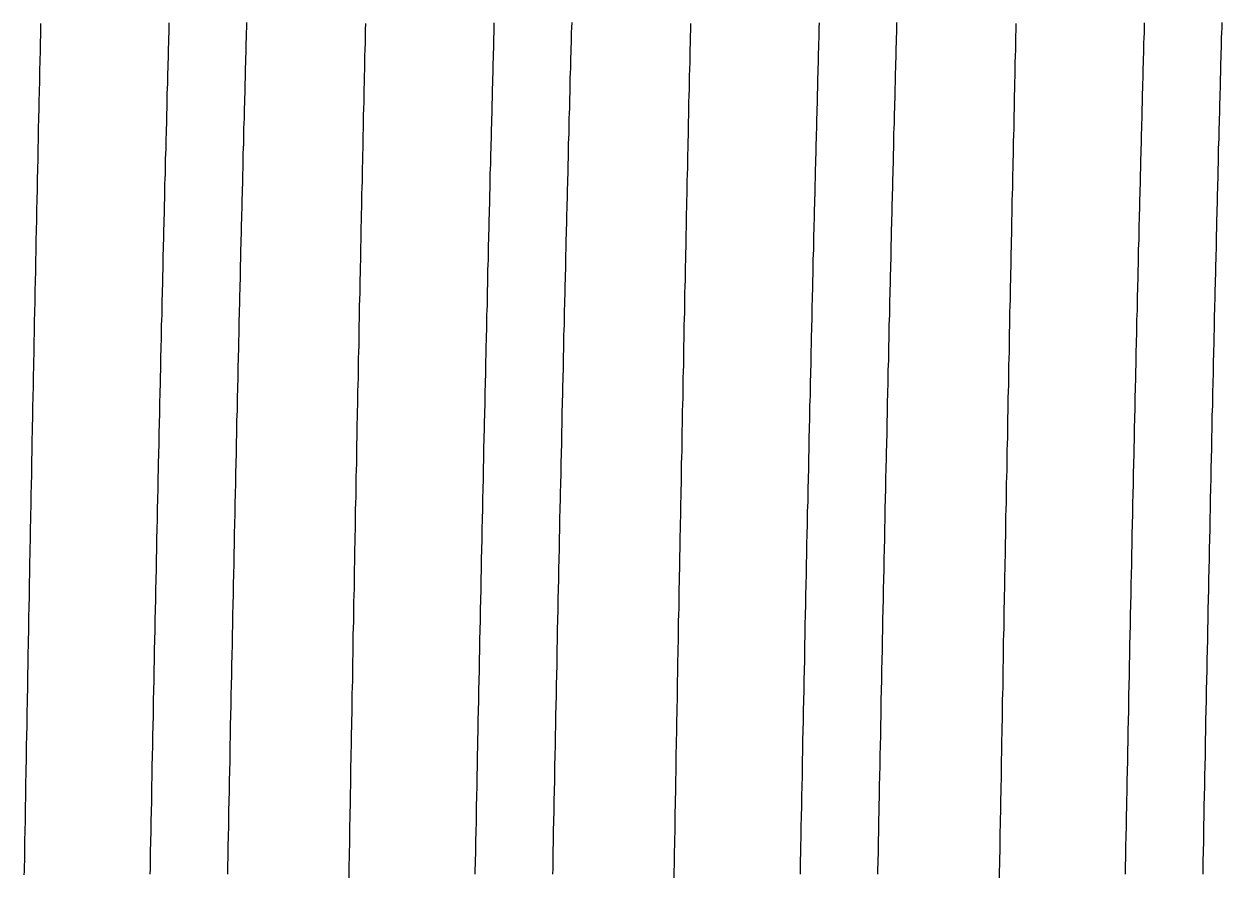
# Model space of a CAD drawing. Header units: millimetres. Extents: x 0 to 3800, y -67 to 2530.
# Drawn here: x 2230.67 to 2236.34, y 1473.39 to 1477.42 of the extents above; entities that cross this region are included whole.
import ezdxf

# ---------------------------------------------------------------- set-up
doc = ezdxf.new("R2010")
doc.units = ezdxf.units.MM
doc.layers.add('내부선 및 부속', color=4, linetype='Continuous')

msp = doc.modelspace()

# ---------------------------------------------------------------- linework, layer by layer
at = {"layer": '내부선 및 부속', "linetype": 'Continuous', "flags": 128}
for points in [[(2230.7466, 1477.4178), (2230.7466, 1477.4018), (2230.7456, 1477.3858), (2230.7456, 1477.3698), (2230.7456, 1477.3538), (2230.7446, 1477.3368), (2230.7446, 1477.3208), (2230.7446, 1477.3048), (2230.7436, 1477.2888), (2230.7436, 1477.2728), (2230.7426, 1477.2568), (2230.7426, 1477.2408), (2230.7426, 1477.2248), (2230.7416, 1477.2088), (2230.7416, 1477.1928), (2230.7416, 1477.1768), (2230.7406, 1477.1608), (2230.7406, 1477.1448), (2230.7406, 1477.1288), (2230.7396, 1477.1128), (2230.7396, 1477.0958), (2230.7396, 1477.0798), (2230.7386, 1477.0638), (2230.7386, 1477.0478), (2230.7386, 1477.0318), (2230.7376, 1477.0158), (2230.7376, 1476.9998), (2230.7366, 1476.9838), (2230.7366, 1476.9678), (2230.7366, 1476.9518), (2230.7356, 1476.9358), (2230.7356, 1476.9198), (2230.7356, 1476.9038), (2230.7346, 1476.8878), (2230.7346, 1476.8718), (2230.7346, 1476.8558), (2230.7336, 1476.8388), (2230.7336, 1476.8228), (2230.7336, 1476.8068), (2230.7326, 1476.7908), (2230.7326, 1476.7748), (2230.7326, 1476.7588), (2230.7316, 1476.7428), (2230.7316, 1476.7268), (2230.7316, 1476.7108), (2230.7306, 1476.6948), (2230.7306, 1476.6788), (2230.7306, 1476.6628), (2230.7296, 1476.6468), (2230.7296, 1476.6308), (2230.7296, 1476.6148), (2230.7296, 1476.6148), (2230.7286, 1476.5978), (2230.7286, 1476.5818), (2230.7286, 1476.5658), (2230.7276, 1476.5498), (2230.7276, 1476.5338), (2230.7276, 1476.5178), (2230.7266, 1476.5018), (2230.7266, 1476.4858), (2230.7266, 1476.4698), (2230.7256, 1476.4538), (2230.7256, 1476.4378), (2230.7256, 1476.4218), (2230.7246, 1476.4058), (2230.7246, 1476.3898), (2230.7246, 1476.3738), (2230.7236, 1476.3568), (2230.7236, 1476.3408), (2230.7236, 1476.3248), (2230.7226, 1476.3088), (2230.7226, 1476.2928), (2230.7226, 1476.2768), (2230.7216, 1476.2608), (2230.7216, 1476.2448), (2230.7216, 1476.2288), (2230.7206, 1476.2128), (2230.7206, 1476.1968), (2230.7206, 1476.1808), (2230.7196, 1476.1648), (2230.7196, 1476.1488), (2230.7196, 1476.1328), (2230.7186, 1476.1158), (2230.7186, 1476.0998), (2230.7186, 1476.0838), (2230.7176, 1476.0678), (2230.7176, 1476.0518), (2230.7176, 1476.0358), (2230.7166, 1476.0198), (2230.7166, 1476.0038), (2230.7166, 1475.9878), (2230.7156, 1475.9718), (2230.7156, 1475.9558), (2230.7156, 1475.9398), (2230.7146, 1475.9238), (2230.7146, 1475.9078), (2230.7146, 1475.8918), (2230.7136, 1475.8748), (2230.7136, 1475.8588), (2230.7136, 1475.8428), (2230.7126, 1475.8268), (2230.7126, 1475.8108), (2230.7126, 1475.7948), (2230.7126, 1475.7788), (2230.7116, 1475.7628), (2230.7116, 1475.7468), (2230.7116, 1475.7308), (2230.7106, 1475.7148), (2230.7106, 1475.6988), (2230.7106, 1475.6828), (2230.7096, 1475.6668), (2230.7096, 1475.6508), (2230.7096, 1475.6338), (2230.7086, 1475.6178), (2230.7086, 1475.6018), (2230.7086, 1475.5858), (2230.7076, 1475.5698), (2230.7076, 1475.5538), (2230.7076, 1475.5378), (2230.7066, 1475.5218), (2230.7066, 1475.5058), (2230.7066, 1475.4898), (2230.7066, 1475.4738), (2230.7056, 1475.4578), (2230.7056, 1475.4418), (2230.7056, 1475.4258), (2230.7046, 1475.4098), (2230.7046, 1475.3928), (2230.7046, 1475.3768), (2230.7036, 1475.3608), (2230.7036, 1475.3448), (2230.7036, 1475.3288), (2230.7026, 1475.3128), (2230.7026, 1475.2968), (2230.7026, 1475.2808), (2230.7026, 1475.2648), (2230.7016, 1475.2488), (2230.7016, 1475.2328), (2230.7016, 1475.2168), (2230.7006, 1475.2008), (2230.7006, 1475.1848), (2230.7006, 1475.1688), (2230.6996, 1475.1518), (2230.6996, 1475.1358), (2230.6996, 1475.1198), (2230.6986, 1475.1038), (2230.6986, 1475.0878), (2230.6986, 1475.0718), (2230.6986, 1475.0558), (2230.6976, 1475.0398), (2230.6976, 1475.0238), (2230.6976, 1475.0078), (2230.6976, 1475.0078), (2230.6966, 1474.9918), (2230.6966, 1474.9758), (2230.6966, 1474.9598), (2230.6956, 1474.9438), (2230.6956, 1474.9278), (2230.6956, 1474.9108), (2230.6956, 1474.8948), (2230.6946, 1474.8788), (2230.6946, 1474.8628), (2230.6946, 1474.8468), (2230.6936, 1474.8308), (2230.6936, 1474.8148), (2230.6936, 1474.7988), (2230.6926, 1474.7828), (2230.6926, 1474.7668), (2230.6926, 1474.7508), (2230.6926, 1474.7348), (2230.6916, 1474.7188), (2230.6916, 1474.7028), (2230.6916, 1474.6868), (2230.6906, 1474.6698), (2230.6906, 1474.6538), (2230.6906, 1474.6378), (2230.6896, 1474.6218), (2230.6896, 1474.6058), (2230.6896, 1474.5898), (2230.6896, 1474.5738), (2230.6886, 1474.5578), (2230.6886, 1474.5418), (2230.6886, 1474.5258), (2230.6876, 1474.5098), (2230.6876, 1474.4938), (2230.6876, 1474.4778), (2230.6876, 1474.4618), (2230.6866, 1474.4458), (2230.6866, 1474.4288), (2230.6866, 1474.4128), (2230.6856, 1474.3968), (2230.6856, 1474.3808), (2230.6856, 1474.3648), (2230.6846, 1474.3488), (2230.6846, 1474.3328), (2230.6846, 1474.3168), (2230.6846, 1474.3008), (2230.6836, 1474.2848), (2230.6836, 1474.2688), (2230.6836, 1474.2528), (2230.6826, 1474.2368), (2230.6826, 1474.2208), (2230.6826, 1474.2048), (2230.6826, 1474.1878), (2230.6816, 1474.1718), (2230.6816, 1474.1558), (2230.6816, 1474.1398), (2230.6806, 1474.1238), (2230.6806, 1474.1078), (2230.6806, 1474.0918), (2230.6806, 1474.0758), (2230.6796, 1474.0598), (2230.6796, 1474.0438), (2230.6796, 1474.0278), (2230.6786, 1474.0118), (2230.6786, 1473.9958), (2230.6786, 1473.9798), (2230.6786, 1473.9638), (2230.6776, 1473.9468), (2230.6776, 1473.9308), (2230.6776, 1473.9148), (2230.6766, 1473.8988), (2230.6766, 1473.8828), (2230.6766, 1473.8668), (2230.6766, 1473.8508), (2230.6756, 1473.8348), (2230.6756, 1473.8188), (2230.6756, 1473.8028), (2230.6746, 1473.7868), (2230.6746, 1473.7708), (2230.6746, 1473.7548), (2230.6746, 1473.7388), (2230.6736, 1473.7228), (2230.6736, 1473.7058), (2230.6736, 1473.6898), (2230.6726, 1473.6738), (2230.6726, 1473.6578), (2230.6726, 1473.6418), (2230.6726, 1473.6258), (2230.6716, 1473.6098), (2230.6716, 1473.5938), (2230.6716, 1473.5778), (2230.6706, 1473.5618), (2230.6706, 1473.5458), (2230.6706, 1473.5298), (2230.6706, 1473.5138), (2230.6696, 1473.4978), (2230.6696, 1473.4808), (2230.6696, 1473.4648), (2230.6696, 1473.4488), (2230.6686, 1473.4328), (2230.6686, 1473.4168), (2230.6686, 1473.4008), (2230.6686, 1473.4008), (2230.6676, 1473.3848)], [(2231.2656, 1473.3878), (2231.2666, 1473.4118), (2231.2666, 1473.4358), (2231.2666, 1473.4588), (2231.2676, 1473.4828), (2231.2676, 1473.5068), (2231.2686, 1473.5308), (2231.2686, 1473.5548), (2231.2696, 1473.5788), (2231.2696, 1473.6028), (2231.2706, 1473.6258), (2231.2706, 1473.6258), (2231.2706, 1473.6498), (2231.2716, 1473.6738), (2231.2716, 1473.6978), (2231.2726, 1473.7218), (2231.2726, 1473.7458), (2231.2726, 1473.7698), (2231.2736, 1473.7928), (2231.2736, 1473.8168), (2231.2746, 1473.8408), (2231.2746, 1473.8648), (2231.2756, 1473.8888), (2231.2756, 1473.9128), (2231.2766, 1473.9368), (2231.2766, 1473.9608), (2231.2776, 1473.9838), (2231.2776, 1474.0078), (2231.2786, 1474.0318), (2231.2786, 1474.0558), (2231.2796, 1474.0798), (2231.2796, 1474.1038), (2231.2806, 1474.1278), (2231.2806, 1474.1508), (2231.2816, 1474.1748), (2231.2816, 1474.1988), (2231.2816, 1474.2228), (2231.2826, 1474.2468), (2231.2826, 1474.2708), (2231.2836, 1474.2948), (2231.2836, 1474.3178), (2231.2846, 1474.3418), (2231.2846, 1474.3658), (2231.2856, 1474.3898), (2231.2856, 1474.4138), (2231.2866, 1474.4378), (2231.2866, 1474.4618), (2231.2876, 1474.4858), (2231.2876, 1474.5088), (2231.2886, 1474.5328), (2231.2886, 1474.5568), (2231.2896, 1474.5808), (2231.2896, 1474.6048), (2231.2906, 1474.6288), (2231.2906, 1474.6528), (2231.2916, 1474.6758), (2231.2916, 1474.6998), (2231.2926, 1474.7238), (2231.2926, 1474.7478), (2231.2936, 1474.7718), (2231.2936, 1474.7958), (2231.2946, 1474.8198), (2231.2946, 1474.8428), (2231.2956, 1474.8668), (2231.2956, 1474.8908), (2231.2966, 1474.9148), (2231.2966, 1474.9388), (2231.2976, 1474.9628), (2231.2976, 1474.9868), (2231.2986, 1475.0108), (2231.2986, 1475.0338), (2231.2996, 1475.0578), (2231.2996, 1475.0818), (2231.3006, 1475.1058), (2231.3006, 1475.1298), (2231.3016, 1475.1538), (2231.3016, 1475.1778), (2231.3026, 1475.2008), (2231.3026, 1475.2248), (2231.3036, 1475.2488), (2231.3036, 1475.2728), (2231.3046, 1475.2968), (2231.3046, 1475.3208), (2231.3056, 1475.3448), (2231.3066, 1475.3678), (2231.3066, 1475.3918), (2231.3076, 1475.4158), (2231.3076, 1475.4398), (2231.3086, 1475.4638), (2231.3086, 1475.4878), (2231.3096, 1475.5118), (2231.3096, 1475.5348), (2231.3106, 1475.5588), (2231.3106, 1475.5828), (2231.3116, 1475.6068), (2231.3116, 1475.6308), (2231.3126, 1475.6548), (2231.3126, 1475.6788), (2231.3136, 1475.7028), (2231.3136, 1475.7258), (2231.3146, 1475.7498), (2231.3156, 1475.7738), (2231.3156, 1475.7978), (2231.3166, 1475.8218), (2231.3166, 1475.8458), (2231.3176, 1475.8698), (2231.3176, 1475.8928), (2231.3186, 1475.9168), (2231.3186, 1475.9408), (2231.3196, 1475.9648), (2231.3196, 1475.9888), (2231.3206, 1476.0128), (2231.3206, 1476.0128), (2231.3216, 1476.0368), (2231.3216, 1476.0598), (2231.3226, 1476.0838), (2231.3226, 1476.1078), (2231.3236, 1476.1318), (2231.3236, 1476.1558), (2231.3246, 1476.1798), (2231.3246, 1476.2038), (2231.3256, 1476.2268), (2231.3266, 1476.2508), (2231.3266, 1476.2748), (2231.3276, 1476.2988), (2231.3276, 1476.3228), (2231.3286, 1476.3468), (2231.3286, 1476.3708), (2231.3296, 1476.3938), (2231.3306, 1476.4178), (2231.3306, 1476.4418), (2231.3316, 1476.4658), (2231.3316, 1476.4898), (2231.3326, 1476.5138), (2231.3336, 1476.5378), (2231.3336, 1476.5618), (2231.3346, 1476.5848), (2231.3346, 1476.6088), (2231.3356, 1476.6328), (2231.3356, 1476.6568), (2231.3366, 1476.6808), (2231.3376, 1476.7048), (2231.3376, 1476.7288), (2231.3386, 1476.7518), (2231.3386, 1476.7758), (2231.3396, 1476.7998), (2231.3406, 1476.8238), (2231.3406, 1476.8478), (2231.3416, 1476.8718), (2231.3426, 1476.8958), (2231.3426, 1476.9188), (2231.3436, 1476.9428), (2231.3436, 1476.9668), (2231.3446, 1476.9908), (2231.3456, 1477.0148), (2231.3456, 1477.0388), (2231.3466, 1477.0628), (2231.3466, 1477.0858), (2231.3476, 1477.1098), (2231.3486, 1477.1338), (2231.3486, 1477.1578), (2231.3496, 1477.1818), (2231.3506, 1477.2058), (2231.3506, 1477.2298), (2231.3516, 1477.2528), (2231.3526, 1477.2768), (2231.3526, 1477.3008), (2231.3536, 1477.3248), (2231.3536, 1477.3488), (2231.3546, 1477.3728), (2231.3556, 1477.3968), (2231.3556, 1477.4198)], [(2231.6326, 1473.3888), (2231.6336, 1473.4128), (2231.6336, 1473.4368), (2231.6346, 1473.4608), (2231.6346, 1473.4848), (2231.6356, 1473.5078), (2231.6356, 1473.5318), (2231.6366, 1473.5558), (2231.6366, 1473.5798), (2231.6376, 1473.6038), (2231.6376, 1473.6038), (2231.6376, 1473.6278), (2231.6376, 1473.6518), (2231.6386, 1473.6748), (2231.6386, 1473.6988), (2231.6396, 1473.7228), (2231.6396, 1473.7468), (2231.6406, 1473.7708), (2231.6406, 1473.7948), (2231.6416, 1473.8188), (2231.6416, 1473.8418), (2231.6426, 1473.8658), (2231.6426, 1473.8898), (2231.6436, 1473.9138), (2231.6436, 1473.9378), (2231.6446, 1473.9618), (2231.6446, 1473.9858), (2231.6446, 1474.0098), (2231.6456, 1474.0328), (2231.6456, 1474.0568), (2231.6466, 1474.0808), (2231.6466, 1474.1048), (2231.6476, 1474.1288), (2231.6476, 1474.1528), (2231.6486, 1474.1768), (2231.6486, 1474.1998), (2231.6496, 1474.2238), (2231.6496, 1474.2478), (2231.6506, 1474.2718), (2231.6506, 1474.2958), (2231.6516, 1474.3198), (2231.6516, 1474.3438), (2231.6526, 1474.3668), (2231.6526, 1474.3908), (2231.6536, 1474.4148), (2231.6536, 1474.4388), (2231.6546, 1474.4628), (2231.6546, 1474.4868), (2231.6556, 1474.5108), (2231.6556, 1474.5348), (2231.6566, 1474.5578), (2231.6566, 1474.5818), (2231.6576, 1474.6058), (2231.6576, 1474.6298), (2231.6586, 1474.6538), (2231.6586, 1474.6778), (2231.6596, 1474.7018), (2231.6596, 1474.7248), (2231.6606, 1474.7488), (2231.6606, 1474.7728), (2231.6616, 1474.7968), (2231.6616, 1474.8208), (2231.6626, 1474.8448), (2231.6626, 1474.8688), (2231.6636, 1474.8918), (2231.6636, 1474.9158), (2231.6646, 1474.9398), (2231.6646, 1474.9638), (2231.6656, 1474.9878), (2231.6656, 1475.0118), (2231.6666, 1475.0358), (2231.6666, 1475.0598), (2231.6676, 1475.0828), (2231.6676, 1475.1068), (2231.6686, 1475.1308), (2231.6686, 1475.1548), (2231.6696, 1475.1788), (2231.6696, 1475.2028), (2231.6706, 1475.2268), (2231.6706, 1475.2498), (2231.6716, 1475.2738), (2231.6716, 1475.2978), (2231.6726, 1475.3218), (2231.6726, 1475.3458), (2231.6736, 1475.3698), (2231.6736, 1475.3938), (2231.6746, 1475.4168), (2231.6746, 1475.4408), (2231.6756, 1475.4648), (2231.6756, 1475.4888), (2231.6766, 1475.5128), (2231.6766, 1475.5368), (2231.6776, 1475.5608), (2231.6786, 1475.5838), (2231.6786, 1475.6078), (2231.6796, 1475.6318), (2231.6796, 1475.6558), (2231.6806, 1475.6798), (2231.6806, 1475.7038), (2231.6816, 1475.7278), (2231.6816, 1475.7518), (2231.6826, 1475.7748), (2231.6826, 1475.7988), (2231.6836, 1475.8228), (2231.6836, 1475.8468), (2231.6846, 1475.8708), (2231.6856, 1475.8948), (2231.6856, 1475.9188), (2231.6866, 1475.9418), (2231.6866, 1475.9658), (2231.6876, 1475.9898), (2231.6876, 1475.9898), (2231.6876, 1476.0138), (2231.6886, 1476.0378), (2231.6886, 1476.0618), (2231.6896, 1476.0858), (2231.6906, 1476.1088), (2231.6906, 1476.1328), (2231.6916, 1476.1568), (2231.6916, 1476.1808), (2231.6926, 1476.2048), (2231.6926, 1476.2288), (2231.6936, 1476.2528), (2231.6936, 1476.2758), (2231.6946, 1476.2998), (2231.6956, 1476.3238), (2231.6956, 1476.3478), (2231.6966, 1476.3718), (2231.6966, 1476.3958), (2231.6976, 1476.4198), (2231.6986, 1476.4428), (2231.6986, 1476.4668), (2231.6996, 1476.4908), (2231.6996, 1476.5148), (2231.7006, 1476.5388), (2231.7006, 1476.5628), (2231.7016, 1476.5868), (2231.7026, 1476.6108), (2231.7026, 1476.6338), (2231.7036, 1476.6578), (2231.7036, 1476.6818), (2231.7046, 1476.7058), (2231.7056, 1476.7298), (2231.7056, 1476.7538), (2231.7066, 1476.7778), (2231.7066, 1476.8008), (2231.7076, 1476.8248), (2231.7086, 1476.8488), (2231.7086, 1476.8728), (2231.7096, 1476.8968), (2231.7096, 1476.9208), (2231.7106, 1476.9448), (2231.7116, 1476.9678), (2231.7116, 1476.9918), (2231.7126, 1477.0158), (2231.7136, 1477.0398), (2231.7136, 1477.0638), (2231.7146, 1477.0878), (2231.7146, 1477.1118), (2231.7156, 1477.1348), (2231.7166, 1477.1588), (2231.7166, 1477.1828), (2231.7176, 1477.2068), (2231.7186, 1477.2308), (2231.7186, 1477.2548), (2231.7196, 1477.2788), (2231.7206, 1477.3018), (2231.7206, 1477.3258), (2231.7216, 1477.3498), (2231.7216, 1477.3738), (2231.7226, 1477.3978), (2231.7236, 1477.4218)], [(2232.2076, 1473.3708), (2232.2086, 1473.4028), (2232.2086, 1473.4338), (2232.2096, 1473.4648), (2232.2096, 1473.4958), (2232.2096, 1473.4958), (2232.2106, 1473.5268), (2232.2106, 1473.5578), (2232.2116, 1473.5888), (2232.2116, 1473.6198), (2232.2126, 1473.6518), (2232.2126, 1473.6828), (2232.2136, 1473.7138), (2232.2146, 1473.7448), (2232.2146, 1473.7758), (2232.2156, 1473.8068), (2232.2156, 1473.8378), (2232.2166, 1473.8698), (2232.2166, 1473.9008), (2232.2176, 1473.9318), (2232.2176, 1473.9628), (2232.2186, 1473.9938), (2232.2186, 1474.0248), (2232.2196, 1474.0558), (2232.2206, 1474.0868), (2232.2206, 1474.1188), (2232.2216, 1474.1498), (2232.2216, 1474.1808), (2232.2226, 1474.2118), (2232.2226, 1474.2428), (2232.2236, 1474.2738), (2232.2246, 1474.3048), (2232.2246, 1474.3368), (2232.2256, 1474.3678), (2232.2256, 1474.3988), (2232.2266, 1474.4298), (2232.2266, 1474.4608), (2232.2276, 1474.4918), (2232.2276, 1474.5228), (2232.2286, 1474.5538), (2232.2296, 1474.5858), (2232.2296, 1474.6168), (2232.2306, 1474.6478), (2232.2306, 1474.6788), (2232.2316, 1474.7098), (2232.2326, 1474.7408), (2232.2326, 1474.7718), (2232.2336, 1474.8038), (2232.2336, 1474.8348), (2232.2346, 1474.8658), (2232.2346, 1474.8968), (2232.2356, 1474.9278), (2232.2366, 1474.9588), (2232.2366, 1474.9898), (2232.2376, 1475.0208), (2232.2376, 1475.0528), (2232.2386, 1475.0838), (2232.2386, 1475.1148), (2232.2396, 1475.1458), (2232.2406, 1475.1768), (2232.2406, 1475.2078), (2232.2416, 1475.2388), (2232.2416, 1475.2698), (2232.2426, 1475.3018), (2232.2436, 1475.3328), (2232.2436, 1475.3638), (2232.2446, 1475.3948), (2232.2446, 1475.4258), (2232.2456, 1475.4568), (2232.2466, 1475.4878), (2232.2466, 1475.5198), (2232.2476, 1475.5508), (2232.2476, 1475.5818), (2232.2486, 1475.6128), (2232.2496, 1475.6438), (2232.2496, 1475.6748), (2232.2506, 1475.7058), (2232.2516, 1475.7368), (2232.2516, 1475.7688), (2232.2526, 1475.7998), (2232.2526, 1475.8308), (2232.2536, 1475.8618), (2232.2546, 1475.8928), (2232.2546, 1475.9238), (2232.2556, 1475.9548), (2232.2556, 1475.9868), (2232.2566, 1476.0178), (2232.2576, 1476.0488), (2232.2576, 1476.0798), (2232.2586, 1476.1108), (2232.2596, 1476.1418), (2232.2596, 1476.1728), (2232.2606, 1476.2038), (2232.2616, 1476.2358), (2232.2616, 1476.2668), (2232.2626, 1476.2978), (2232.2626, 1476.3288), (2232.2636, 1476.3598), (2232.2646, 1476.3908), (2232.2646, 1476.4218), (2232.2656, 1476.4528), (2232.2666, 1476.4848), (2232.2666, 1476.5158), (2232.2676, 1476.5468), (2232.2686, 1476.5778), (2232.2686, 1476.6088), (2232.2686, 1476.6088), (2232.2696, 1476.6398), (2232.2706, 1476.6708), (2232.2706, 1476.7028), (2232.2716, 1476.7338), (2232.2726, 1476.7648), (2232.2726, 1476.7958), (2232.2736, 1476.8268), (2232.2746, 1476.8578), (2232.2746, 1476.8888), (2232.2756, 1476.9198), (2232.2766, 1476.9518), (2232.2766, 1476.9828), (2232.2776, 1477.0138), (2232.2786, 1477.0448), (2232.2786, 1477.0758), (2232.2796, 1477.1068), (2232.2806, 1477.1378), (2232.2806, 1477.1688), (2232.2816, 1477.2008), (2232.2826, 1477.2318), (2232.2826, 1477.2628), (2232.2836, 1477.2938), (2232.2846, 1477.3248), (2232.2856, 1477.3558), (2232.2856, 1477.3868), (2232.2866, 1477.4178)], [(2232.8056, 1473.3878), (2232.8056, 1473.4118), (2232.8066, 1473.4358), (2232.8066, 1473.4588), (2232.8076, 1473.4828), (2232.8076, 1473.5068), (2232.8086, 1473.5308), (2232.8086, 1473.5548), (2232.8096, 1473.5788), (2232.8096, 1473.6028), (2232.8106, 1473.6258), (2232.8106, 1473.6258), (2232.8106, 1473.6498), (2232.8106, 1473.6738), (2232.8116, 1473.6978), (2232.8116, 1473.7218), (2232.8126, 1473.7458), (2232.8126, 1473.7698), (2232.8136, 1473.7928), (2232.8136, 1473.8168), (2232.8146, 1473.8408), (2232.8146, 1473.8648), (2232.8156, 1473.8888), (2232.8156, 1473.9128), (2232.8166, 1473.9368), (2232.8166, 1473.9608), (2232.8176, 1473.9838), (2232.8176, 1474.0078), (2232.8176, 1474.0318), (2232.8186, 1474.0558), (2232.8186, 1474.0798), (2232.8196, 1474.1038), (2232.8196, 1474.1278), (2232.8206, 1474.1508), (2232.8206, 1474.1748), (2232.8216, 1474.1988), (2232.8216, 1474.2228), (2232.8226, 1474.2468), (2232.8226, 1474.2708), (2232.8236, 1474.2948), (2232.8236, 1474.3178), (2232.8246, 1474.3418), (2232.8246, 1474.3658), (2232.8256, 1474.3898), (2232.8256, 1474.4138), (2232.8266, 1474.4378), (2232.8266, 1474.4618), (2232.8276, 1474.4858), (2232.8276, 1474.5088), (2232.8286, 1474.5328), (2232.8286, 1474.5568), (2232.8296, 1474.5808), (2232.8296, 1474.6048), (2232.8306, 1474.6288), (2232.8306, 1474.6528), (2232.8316, 1474.6758), (2232.8316, 1474.6998), (2232.8326, 1474.7238), (2232.8326, 1474.7478), (2232.8336, 1474.7718), (2232.8336, 1474.7958), (2232.8346, 1474.8198), (2232.8346, 1474.8428), (2232.8356, 1474.8668), (2232.8356, 1474.8908), (2232.8366, 1474.9148), (2232.8366, 1474.9388), (2232.8376, 1474.9628), (2232.8376, 1474.9868), (2232.8386, 1475.0098), (2232.8386, 1475.0338), (2232.8396, 1475.0578), (2232.8396, 1475.0818), (2232.8406, 1475.1058), (2232.8406, 1475.1298), (2232.8416, 1475.1538), (2232.8416, 1475.1778), (2232.8426, 1475.2008), (2232.8426, 1475.2248), (2232.8436, 1475.2488), (2232.8436, 1475.2728), (2232.8446, 1475.2968), (2232.8446, 1475.3208), (2232.8456, 1475.3448), (2232.8456, 1475.3678), (2232.8466, 1475.3918), (2232.8466, 1475.4158), (2232.8476, 1475.4398), (2232.8476, 1475.4638), (2232.8486, 1475.4878), (2232.8486, 1475.5118), (2232.8496, 1475.5348), (2232.8506, 1475.5588), (2232.8506, 1475.5828), (2232.8516, 1475.6068), (2232.8516, 1475.6308), (2232.8526, 1475.6548), (2232.8526, 1475.6788), (2232.8536, 1475.7028), (2232.8536, 1475.7258), (2232.8546, 1475.7498), (2232.8546, 1475.7738), (2232.8556, 1475.7978), (2232.8556, 1475.8218), (2232.8566, 1475.8458), (2232.8576, 1475.8698), (2232.8576, 1475.8928), (2232.8586, 1475.9168), (2232.8586, 1475.9408), (2232.8596, 1475.9648), (2232.8596, 1475.9888), (2232.8606, 1476.0128), (2232.8606, 1476.0128), (2232.8606, 1476.0368), (2232.8616, 1476.0598), (2232.8626, 1476.0838), (2232.8626, 1476.1078), (2232.8636, 1476.1318), (2232.8636, 1476.1558), (2232.8646, 1476.1798), (2232.8646, 1476.2038), (2232.8656, 1476.2268), (2232.8656, 1476.2508), (2232.8666, 1476.2748), (2232.8676, 1476.2988), (2232.8676, 1476.3228), (2232.8686, 1476.3468), (2232.8686, 1476.3708), (2232.8696, 1476.3938), (2232.8696, 1476.4178), (2232.8706, 1476.4418), (2232.8716, 1476.4658), (2232.8716, 1476.4898), (2232.8726, 1476.5138), (2232.8726, 1476.5378), (2232.8736, 1476.5618), (2232.8746, 1476.5848), (2232.8746, 1476.6088), (2232.8756, 1476.6328), (2232.8756, 1476.6568), (2232.8766, 1476.6808), (2232.8766, 1476.7048), (2232.8776, 1476.7288), (2232.8786, 1476.7518), (2232.8786, 1476.7758), (2232.8796, 1476.7998), (2232.8806, 1476.8238), (2232.8806, 1476.8478), (2232.8816, 1476.8718), (2232.8816, 1476.8958), (2232.8826, 1476.9188), (2232.8836, 1476.9428), (2232.8836, 1476.9668), (2232.8846, 1476.9908), (2232.8846, 1477.0148), (2232.8856, 1477.0388), (2232.8866, 1477.0628), (2232.8866, 1477.0858), (2232.8876, 1477.1098), (2232.8886, 1477.1338), (2232.8886, 1477.1578), (2232.8896, 1477.1818), (2232.8896, 1477.2058), (2232.8906, 1477.2298), (2232.8916, 1477.2528), (2232.8916, 1477.2768), (2232.8926, 1477.3008), (2232.8936, 1477.3248), (2232.8936, 1477.3488), (2232.8946, 1477.3728), (2232.8956, 1477.3968), (2232.8956, 1477.4198)], [(2233.1726, 1473.3888), (2233.1736, 1473.4128), (2233.1736, 1473.4368), (2233.1746, 1473.4608), (2233.1746, 1473.4848), (2233.1746, 1473.5078), (2233.1756, 1473.5318), (2233.1756, 1473.5558), (2233.1766, 1473.5798), (2233.1766, 1473.6038), (2233.1766, 1473.6038), (2233.1776, 1473.6278), (2233.1776, 1473.6518), (2233.1786, 1473.6748), (2233.1786, 1473.6988), (2233.1796, 1473.7228), (2233.1796, 1473.7468), (2233.1806, 1473.7708), (2233.1806, 1473.7948), (2233.1816, 1473.8188), (2233.1816, 1473.8418), (2233.1816, 1473.8658), (2233.1826, 1473.8898), (2233.1826, 1473.9138), (2233.1836, 1473.9378), (2233.1836, 1473.9618), (2233.1846, 1473.9858), (2233.1846, 1474.0098), (2233.1856, 1474.0328), (2233.1856, 1474.0568), (2233.1866, 1474.0808), (2233.1866, 1474.1048), (2233.1876, 1474.1288), (2233.1876, 1474.1528), (2233.1886, 1474.1768), (2233.1886, 1474.1998), (2233.1896, 1474.2238), (2233.1896, 1474.2478), (2233.1906, 1474.2718), (2233.1906, 1474.2958), (2233.1916, 1474.3198), (2233.1916, 1474.3438), (2233.1926, 1474.3668), (2233.1926, 1474.3908), (2233.1926, 1474.4148), (2233.1936, 1474.4388), (2233.1936, 1474.4628), (2233.1946, 1474.4868), (2233.1946, 1474.5108), (2233.1956, 1474.5348), (2233.1956, 1474.5578), (2233.1966, 1474.5818), (2233.1966, 1474.6058), (2233.1976, 1474.6298), (2233.1976, 1474.6538), (2233.1986, 1474.6778), (2233.1986, 1474.7018), (2233.1996, 1474.7248), (2233.1996, 1474.7488), (2233.2006, 1474.7728), (2233.2006, 1474.7968), (2233.2016, 1474.8208), (2233.2016, 1474.8448), (2233.2026, 1474.8688), (2233.2026, 1474.8918), (2233.2036, 1474.9158), (2233.2036, 1474.9398), (2233.2046, 1474.9638), (2233.2046, 1474.9878), (2233.2056, 1475.0118), (2233.2056, 1475.0358), (2233.2066, 1475.0598), (2233.2066, 1475.0828), (2233.2076, 1475.1068), (2233.2076, 1475.1308), (2233.2086, 1475.1548), (2233.2086, 1475.1788), (2233.2096, 1475.2028), (2233.2106, 1475.2268), (2233.2106, 1475.2498), (2233.2116, 1475.2738), (2233.2116, 1475.2978), (2233.2126, 1475.3218), (2233.2126, 1475.3458), (2233.2136, 1475.3698), (2233.2136, 1475.3938), (2233.2146, 1475.4168), (2233.2146, 1475.4408), (2233.2156, 1475.4648), (2233.2156, 1475.4888), (2233.2166, 1475.5128), (2233.2166, 1475.5368), (2233.2176, 1475.5608), (2233.2176, 1475.5838), (2233.2186, 1475.6078), (2233.2186, 1475.6318), (2233.2196, 1475.6558), (2233.2206, 1475.6798), (2233.2206, 1475.7038), (2233.2216, 1475.7278), (2233.2216, 1475.7518), (2233.2226, 1475.7748), (2233.2226, 1475.7988), (2233.2236, 1475.8228), (2233.2236, 1475.8468), (2233.2246, 1475.8708), (2233.2246, 1475.8948), (2233.2256, 1475.9188), (2233.2256, 1475.9418), (2233.2266, 1475.9658), (2233.2276, 1475.9898), (2233.2276, 1475.9898), (2233.2276, 1476.0138), (2233.2286, 1476.0378), (2233.2286, 1476.0618), (2233.2296, 1476.0858), (2233.2296, 1476.1088), (2233.2306, 1476.1328), (2233.2306, 1476.1568), (2233.2316, 1476.1808), (2233.2326, 1476.2048), (2233.2326, 1476.2288), (2233.2336, 1476.2528), (2233.2336, 1476.2758), (2233.2346, 1476.2998), (2233.2346, 1476.3238), (2233.2356, 1476.3478), (2233.2366, 1476.3718), (2233.2366, 1476.3958), (2233.2376, 1476.4198), (2233.2376, 1476.4428), (2233.2386, 1476.4668), (2233.2386, 1476.4908), (2233.2396, 1476.5148), (2233.2406, 1476.5388), (2233.2406, 1476.5628), (2233.2416, 1476.5868), (2233.2416, 1476.6108), (2233.2426, 1476.6338), (2233.2436, 1476.6578), (2233.2436, 1476.6818), (2233.2446, 1476.7058), (2233.2446, 1476.7298), (2233.2456, 1476.7538), (2233.2466, 1476.7778), (2233.2466, 1476.8008), (2233.2476, 1476.8248), (2233.2476, 1476.8488), (2233.2486, 1476.8728), (2233.2496, 1476.8968), (2233.2496, 1476.9208), (2233.2506, 1476.9448), (2233.2506, 1476.9678), (2233.2516, 1476.9918), (2233.2526, 1477.0158), (2233.2526, 1477.0398), (2233.2536, 1477.0638), (2233.2546, 1477.0878), (2233.2546, 1477.1118), (2233.2556, 1477.1348), (2233.2556, 1477.1588), (2233.2566, 1477.1828), (2233.2576, 1477.2068), (2233.2576, 1477.2308), (2233.2586, 1477.2548), (2233.2596, 1477.2788), (2233.2596, 1477.3018), (2233.2606, 1477.3258), (2233.2616, 1477.3498), (2233.2616, 1477.3738), (2233.2626, 1477.3978), (2233.2636, 1477.4218)], [(2233.7476, 1473.3708), (2233.7476, 1473.4028), (2233.7486, 1473.4338), (2233.7486, 1473.4648), (2233.7496, 1473.4958), (2233.7496, 1473.4958), (2233.7506, 1473.5268), (2233.7506, 1473.5578), (2233.7516, 1473.5888), (2233.7516, 1473.6198), (2233.7526, 1473.6518), (2233.7526, 1473.6828), (2233.7536, 1473.7138), (2233.7536, 1473.7448), (2233.7546, 1473.7758), (2233.7546, 1473.8068), (2233.7556, 1473.8378), (2233.7566, 1473.8698), (2233.7566, 1473.9008), (2233.7576, 1473.9318), (2233.7576, 1473.9628), (2233.7586, 1473.9938), (2233.7586, 1474.0248), (2233.7596, 1474.0558), (2233.7596, 1474.0868), (2233.7606, 1474.1188), (2233.7616, 1474.1498), (2233.7616, 1474.1808), (2233.7626, 1474.2118), (2233.7626, 1474.2428), (2233.7636, 1474.2738), (2233.7636, 1474.3048), (2233.7646, 1474.3368), (2233.7646, 1474.3678), (2233.7656, 1474.3988), (2233.7666, 1474.4298), (2233.7666, 1474.4608), (2233.7676, 1474.4918), (2233.7676, 1474.5228), (2233.7686, 1474.5538), (2233.7686, 1474.5858), (2233.7696, 1474.6168), (2233.7706, 1474.6478), (2233.7706, 1474.6788), (2233.7716, 1474.7098), (2233.7716, 1474.7408), (2233.7726, 1474.7718), (2233.7726, 1474.8038), (2233.7736, 1474.8348), (2233.7746, 1474.8658), (2233.7746, 1474.8968), (2233.7756, 1474.9278), (2233.7756, 1474.9588), (2233.7766, 1474.9898), (2233.7776, 1475.0208), (2233.7776, 1475.0528), (2233.7786, 1475.0838), (2233.7786, 1475.1148), (2233.7796, 1475.1458), (2233.7806, 1475.1768), (2233.7806, 1475.2078), (2233.7816, 1475.2388), (2233.7816, 1475.2698), (2233.7826, 1475.3018), (2233.7826, 1475.3328), (2233.7836, 1475.3638), (2233.7846, 1475.3948), (2233.7846, 1475.4258), (2233.7856, 1475.4568), (2233.7856, 1475.4878), (2233.7866, 1475.5198), (2233.7876, 1475.5508), (2233.7876, 1475.5818), (2233.7886, 1475.6128), (2233.7896, 1475.6438), (2233.7896, 1475.6748), (2233.7906, 1475.7058), (2233.7906, 1475.7368), (2233.7916, 1475.7688), (2233.7926, 1475.7998), (2233.7926, 1475.8308), (2233.7936, 1475.8618), (2233.7936, 1475.8928), (2233.7946, 1475.9238), (2233.7956, 1475.9548), (2233.7956, 1475.9868), (2233.7966, 1476.0178), (2233.7976, 1476.0488), (2233.7976, 1476.0798), (2233.7986, 1476.1108), (2233.7986, 1476.1418), (2233.7996, 1476.1728), (2233.8006, 1476.2038), (2233.8006, 1476.2358), (2233.8016, 1476.2668), (2233.8026, 1476.2978), (2233.8026, 1476.3288), (2233.8036, 1476.3598), (2233.8046, 1476.3908), (2233.8046, 1476.4218), (2233.8056, 1476.4528), (2233.8056, 1476.4848), (2233.8066, 1476.5158), (2233.8076, 1476.5468), (2233.8076, 1476.5778), (2233.8086, 1476.6088), (2233.8086, 1476.6088), (2233.8096, 1476.6398), (2233.8096, 1476.6708), (2233.8106, 1476.7028), (2233.8116, 1476.7338), (2233.8116, 1476.7648), (2233.8126, 1476.7958), (2233.8136, 1476.8268), (2233.8136, 1476.8578), (2233.8146, 1476.8888), (2233.8156, 1476.9198), (2233.8156, 1476.9518), (2233.8166, 1476.9828), (2233.8176, 1477.0138), (2233.8176, 1477.0448), (2233.8186, 1477.0758), (2233.8196, 1477.1068), (2233.8196, 1477.1378), (2233.8206, 1477.1688), (2233.8216, 1477.2008), (2233.8226, 1477.2318), (2233.8226, 1477.2628), (2233.8236, 1477.2938), (2233.8246, 1477.3248), (2233.8246, 1477.3558), (2233.8256, 1477.3868), (2233.8266, 1477.4178)], [(2234.3456, 1473.3878), (2234.3456, 1473.4118), (2234.3466, 1473.4358), (2234.3466, 1473.4588), (2234.3476, 1473.4828), (2234.3476, 1473.5068), (2234.3476, 1473.5308), (2234.3486, 1473.5548), (2234.3486, 1473.5788), (2234.3496, 1473.6028), (2234.3496, 1473.6258), (2234.3496, 1473.6258), (2234.3506, 1473.6498), (2234.3506, 1473.6738), (2234.3516, 1473.6978), (2234.3516, 1473.7218), (2234.3526, 1473.7458), (2234.3526, 1473.7698), (2234.3536, 1473.7928), (2234.3536, 1473.8168), (2234.3546, 1473.8408), (2234.3546, 1473.8648), (2234.3546, 1473.8888), (2234.3556, 1473.9128), (2234.3556, 1473.9368), (2234.3566, 1473.9608), (2234.3566, 1473.9838), (2234.3576, 1474.0078), (2234.3576, 1474.0318), (2234.3586, 1474.0558), (2234.3586, 1474.0798), (2234.3596, 1474.1038), (2234.3596, 1474.1278), (2234.3606, 1474.1508), (2234.3606, 1474.1748), (2234.3616, 1474.1988), (2234.3616, 1474.2228), (2234.3626, 1474.2468), (2234.3626, 1474.2708), (2234.3636, 1474.2948), (2234.3636, 1474.3178), (2234.3646, 1474.3418), (2234.3646, 1474.3658), (2234.3656, 1474.3898), (2234.3656, 1474.4138), (2234.3666, 1474.4378), (2234.3666, 1474.4618), (2234.3666, 1474.4858), (2234.3676, 1474.5088), (2234.3676, 1474.5328), (2234.3686, 1474.5568), (2234.3686, 1474.5808), (2234.3696, 1474.6048), (2234.3696, 1474.6288), (2234.3706, 1474.6528), (2234.3706, 1474.6758), (2234.3716, 1474.6998), (2234.3716, 1474.7238), (2234.3726, 1474.7478), (2234.3726, 1474.7718), (2234.3736, 1474.7958), (2234.3736, 1474.8198), (2234.3746, 1474.8428), (2234.3746, 1474.8668), (2234.3756, 1474.8908), (2234.3756, 1474.9148), (2234.3766, 1474.9388), (2234.3766, 1474.9628), (2234.3776, 1474.9868), (2234.3776, 1475.0098), (2234.3786, 1475.0338), (2234.3786, 1475.0578), (2234.3796, 1475.0818), (2234.3796, 1475.1058), (2234.3806, 1475.1298), (2234.3816, 1475.1538), (2234.3816, 1475.1778), (2234.3826, 1475.2008), (2234.3826, 1475.2248), (2234.3836, 1475.2488), (2234.3836, 1475.2728), (2234.3846, 1475.2968), (2234.3846, 1475.3208), (2234.3856, 1475.3448), (2234.3856, 1475.3678), (2234.3866, 1475.3918), (2234.3866, 1475.4158), (2234.3876, 1475.4398), (2234.3876, 1475.4638), (2234.3886, 1475.4878), (2234.3886, 1475.5118), (2234.3896, 1475.5348), (2234.3896, 1475.5588), (2234.3906, 1475.5828), (2234.3906, 1475.6068), (2234.3916, 1475.6308), (2234.3926, 1475.6548), (2234.3926, 1475.6788), (2234.3936, 1475.7018), (2234.3936, 1475.7258), (2234.3946, 1475.7498), (2234.3946, 1475.7738), (2234.3956, 1475.7978), (2234.3956, 1475.8218), (2234.3966, 1475.8458), (2234.3966, 1475.8698), (2234.3976, 1475.8928), (2234.3976, 1475.9168), (2234.3986, 1475.9408), (2234.3996, 1475.9648), (2234.3996, 1475.9888), (2234.4006, 1476.0128), (2234.4006, 1476.0128), (2234.4006, 1476.0368), (2234.4016, 1476.0598), (2234.4016, 1476.0838), (2234.4026, 1476.1078), (2234.4026, 1476.1318), (2234.4036, 1476.1558), (2234.4046, 1476.1798), (2234.4046, 1476.2038), (2234.4056, 1476.2268), (2234.4056, 1476.2508), (2234.4066, 1476.2748), (2234.4066, 1476.2988), (2234.4076, 1476.3228), (2234.4086, 1476.3468), (2234.4086, 1476.3708), (2234.4096, 1476.3938), (2234.4096, 1476.4178), (2234.4106, 1476.4418), (2234.4106, 1476.4658), (2234.4116, 1476.4898), (2234.4126, 1476.5138), (2234.4126, 1476.5378), (2234.4136, 1476.5608), (2234.4136, 1476.5848), (2234.4146, 1476.6088), (2234.4156, 1476.6328), (2234.4156, 1476.6568), (2234.4166, 1476.6808), (2234.4166, 1476.7048), (2234.4176, 1476.7288), (2234.4186, 1476.7518), (2234.4186, 1476.7758), (2234.4196, 1476.7998), (2234.4196, 1476.8238), (2234.4206, 1476.8478), (2234.4216, 1476.8718), (2234.4216, 1476.8958), (2234.4226, 1476.9188), (2234.4226, 1476.9428), (2234.4236, 1476.9668), (2234.4246, 1476.9908), (2234.4246, 1477.0148), (2234.4256, 1477.0388), (2234.4256, 1477.0628), (2234.4266, 1477.0858), (2234.4276, 1477.1098), (2234.4276, 1477.1338), (2234.4286, 1477.1578), (2234.4296, 1477.1818), (2234.4296, 1477.2058), (2234.4306, 1477.2298), (2234.4316, 1477.2528), (2234.4316, 1477.2768), (2234.4326, 1477.3008), (2234.4326, 1477.3248), (2234.4336, 1477.3488), (2234.4346, 1477.3728), (2234.4346, 1477.3968), (2234.4356, 1477.4198)], [(2234.7126, 1473.3888), (2234.7126, 1473.4128), (2234.7136, 1473.4368), (2234.7136, 1473.4608), (2234.7146, 1473.4848), (2234.7146, 1473.5078), (2234.7156, 1473.5318), (2234.7156, 1473.5558), (2234.7166, 1473.5798), (2234.7166, 1473.6038), (2234.7166, 1473.6038), (2234.7176, 1473.6278), (2234.7176, 1473.6518), (2234.7186, 1473.6748), (2234.7186, 1473.6988), (2234.7186, 1473.7228), (2234.7196, 1473.7468), (2234.7196, 1473.7708), (2234.7206, 1473.7948), (2234.7206, 1473.8188), (2234.7216, 1473.8418), (2234.7216, 1473.8658), (2234.7226, 1473.8898), (2234.7226, 1473.9138), (2234.7236, 1473.9378), (2234.7236, 1473.9618), (2234.7246, 1473.9858), (2234.7246, 1474.0098), (2234.7256, 1474.0328), (2234.7256, 1474.0568), (2234.7266, 1474.0808), (2234.7266, 1474.1048), (2234.7276, 1474.1288), (2234.7276, 1474.1528), (2234.7276, 1474.1768), (2234.7286, 1474.1998), (2234.7286, 1474.2238), (2234.7296, 1474.2478), (2234.7296, 1474.2718), (2234.7306, 1474.2958), (2234.7306, 1474.3198), (2234.7316, 1474.3438), (2234.7316, 1474.3668), (2234.7326, 1474.3908), (2234.7326, 1474.4148), (2234.7336, 1474.4388), (2234.7336, 1474.4628), (2234.7346, 1474.4868), (2234.7346, 1474.5108), (2234.7356, 1474.5338), (2234.7356, 1474.5578), (2234.7366, 1474.5818), (2234.7366, 1474.6058), (2234.7376, 1474.6298), (2234.7376, 1474.6538), (2234.7386, 1474.6778), (2234.7386, 1474.7018), (2234.7396, 1474.7248), (2234.7396, 1474.7488), (2234.7406, 1474.7728), (2234.7406, 1474.7968), (2234.7416, 1474.8208), (2234.7416, 1474.8448), (2234.7426, 1474.8688), (2234.7426, 1474.8918), (2234.7436, 1474.9158), (2234.7436, 1474.9398), (2234.7446, 1474.9638), (2234.7446, 1474.9878), (2234.7456, 1475.0118), (2234.7456, 1475.0358), (2234.7466, 1475.0588), (2234.7466, 1475.0828), (2234.7476, 1475.1068), (2234.7476, 1475.1308), (2234.7486, 1475.1548), (2234.7486, 1475.1788), (2234.7496, 1475.2028), (2234.7496, 1475.2268), (2234.7506, 1475.2498), (2234.7506, 1475.2738), (2234.7516, 1475.2978), (2234.7516, 1475.3218), (2234.7526, 1475.3458), (2234.7526, 1475.3698), (2234.7536, 1475.3938), (2234.7546, 1475.4168), (2234.7546, 1475.4408), (2234.7556, 1475.4648), (2234.7556, 1475.4888), (2234.7566, 1475.5128), (2234.7566, 1475.5368), (2234.7576, 1475.5608), (2234.7576, 1475.5838), (2234.7586, 1475.6078), (2234.7586, 1475.6318), (2234.7596, 1475.6558), (2234.7596, 1475.6798), (2234.7606, 1475.7038), (2234.7606, 1475.7278), (2234.7616, 1475.7508), (2234.7616, 1475.7748), (2234.7626, 1475.7988), (2234.7636, 1475.8228), (2234.7636, 1475.8468), (2234.7646, 1475.8708), (2234.7646, 1475.8948), (2234.7656, 1475.9188), (2234.7656, 1475.9418), (2234.7666, 1475.9658), (2234.7666, 1475.9898), (2234.7666, 1475.9898), (2234.7676, 1476.0138), (2234.7686, 1476.0378), (2234.7686, 1476.0618), (2234.7696, 1476.0858), (2234.7696, 1476.1088), (2234.7706, 1476.1328), (2234.7706, 1476.1568), (2234.7716, 1476.1808), (2234.7716, 1476.2048), (2234.7726, 1476.2288), (2234.7736, 1476.2528), (2234.7736, 1476.2758), (2234.7746, 1476.2998), (2234.7746, 1476.3238), (2234.7756, 1476.3478), (2234.7756, 1476.3718), (2234.7766, 1476.3958), (2234.7776, 1476.4198), (2234.7776, 1476.4428), (2234.7786, 1476.4668), (2234.7786, 1476.4908), (2234.7796, 1476.5148), (2234.7796, 1476.5388), (2234.7806, 1476.5628), (2234.7816, 1476.5868), (2234.7816, 1476.6098), (2234.7826, 1476.6338), (2234.7826, 1476.6578), (2234.7836, 1476.6818), (2234.7846, 1476.7058), (2234.7846, 1476.7298), (2234.7856, 1476.7538), (2234.7856, 1476.7778), (2234.7866, 1476.8008), (2234.7876, 1476.8248), (2234.7876, 1476.8488), (2234.7886, 1476.8728), (2234.7886, 1476.8968), (2234.7896, 1476.9208), (2234.7906, 1476.9448), (2234.7906, 1476.9678), (2234.7916, 1476.9918), (2234.7926, 1477.0158), (2234.7926, 1477.0398), (2234.7936, 1477.0638), (2234.7936, 1477.0878), (2234.7946, 1477.1118), (2234.7956, 1477.1348), (2234.7956, 1477.1588), (2234.7966, 1477.1828), (2234.7976, 1477.2068), (2234.7976, 1477.2308), (2234.7986, 1477.2548), (2234.7996, 1477.2788), (2234.7996, 1477.3018), (2234.8006, 1477.3258), (2234.8006, 1477.3498), (2234.8016, 1477.3738), (2234.8026, 1477.3978), (2234.8026, 1477.4218)], [(2235.3666, 1477.4178), (2235.3656, 1477.3868), (2235.3646, 1477.3558), (2235.3636, 1477.3248), (2235.3636, 1477.2938), (2235.3626, 1477.2628), (2235.3616, 1477.2318), (2235.3616, 1477.2008), (2235.3606, 1477.1688), (2235.3596, 1477.1378), (2235.3596, 1477.1068), (2235.3586, 1477.0758), (2235.3576, 1477.0448), (2235.3576, 1477.0138), (2235.3566, 1476.9828), (2235.3556, 1476.9518), (2235.3556, 1476.9198), (2235.3546, 1476.8888), (2235.3536, 1476.8578), (2235.3536, 1476.8268), (2235.3526, 1476.7958), (2235.3516, 1476.7648), (2235.3516, 1476.7338), (2235.3506, 1476.7018), (2235.3496, 1476.6708), (2235.3496, 1476.6398), (2235.3486, 1476.6088), (2235.3476, 1476.5778), (2235.3476, 1476.5468), (2235.3466, 1476.5158), (2235.3456, 1476.4848), (2235.3456, 1476.4528), (2235.3446, 1476.4218), (2235.3436, 1476.3908), (2235.3436, 1476.3598), (2235.3426, 1476.3288), (2235.3416, 1476.2978), (2235.3416, 1476.2668), (2235.3406, 1476.2358), (2235.3406, 1476.2038), (2235.3396, 1476.1728), (2235.3386, 1476.1418), (2235.3386, 1476.1108), (2235.3376, 1476.0798), (2235.3366, 1476.0488), (2235.3366, 1476.0178), (2235.3356, 1475.9858), (2235.3346, 1475.9548), (2235.3346, 1475.9238), (2235.3336, 1475.8928), (2235.3336, 1475.8618), (2235.3326, 1475.8308), (2235.3316, 1475.7998), (2235.3316, 1475.7688), (2235.3306, 1475.7368), (2235.3306, 1475.7058), (2235.3296, 1475.6748), (2235.3286, 1475.6438), (2235.3286, 1475.6128), (2235.3276, 1475.5818), (2235.3266, 1475.5508), (2235.3266, 1475.5188), (2235.3256, 1475.4878), (2235.3256, 1475.4568), (2235.3246, 1475.4258), (2235.3236, 1475.3948), (2235.3236, 1475.3638), (2235.3226, 1475.3328), (2235.3226, 1475.3018), (2235.3216, 1475.2698), (2235.3206, 1475.2388), (2235.3206, 1475.2078), (2235.3206, 1475.2078), (2235.3196, 1475.1768), (2235.3196, 1475.1458), (2235.3186, 1475.1148), (2235.3176, 1475.0838), (2235.3176, 1475.0528), (2235.3166, 1475.0208), (2235.3166, 1474.9898), (2235.3156, 1474.9588), (2235.3156, 1474.9278), (2235.3146, 1474.8968), (2235.3136, 1474.8658), (2235.3136, 1474.8348), (2235.3126, 1474.8028), (2235.3126, 1474.7718), (2235.3116, 1474.7408), (2235.3106, 1474.7098), (2235.3106, 1474.6788), (2235.3096, 1474.6478), (2235.3096, 1474.6168), (2235.3086, 1474.5858), (2235.3086, 1474.5538), (2235.3076, 1474.5228), (2235.3066, 1474.4918), (2235.3066, 1474.4608), (2235.3056, 1474.4298), (2235.3056, 1474.3988), (2235.3046, 1474.3678), (2235.3046, 1474.3358), (2235.3036, 1474.3048), (2235.3036, 1474.2738), (2235.3026, 1474.2428), (2235.3016, 1474.2118), (2235.3016, 1474.1808), (2235.3006, 1474.1498), (2235.3006, 1474.1188), (2235.2996, 1474.0868), (2235.2996, 1474.0558), (2235.2986, 1474.0248), (2235.2986, 1473.9938), (2235.2976, 1473.9628), (2235.2966, 1473.9318), (2235.2966, 1473.9008), (2235.2956, 1473.8688), (2235.2956, 1473.8378), (2235.2946, 1473.8068), (2235.2946, 1473.7758), (2235.2936, 1473.7448), (2235.2936, 1473.7138), (2235.2926, 1473.6828), (2235.2916, 1473.6518), (2235.2916, 1473.6198), (2235.2906, 1473.5888), (2235.2906, 1473.5578), (2235.2896, 1473.5268), (2235.2896, 1473.4958), (2235.2886, 1473.4648), (2235.2886, 1473.4338), (2235.2876, 1473.4018), (2235.2876, 1473.3708)], [(2235.8856, 1473.3878), (2235.8856, 1473.4118), (2235.8856, 1473.4358), (2235.8866, 1473.4588), (2235.8866, 1473.4828), (2235.8876, 1473.5068), (2235.8876, 1473.5308), (2235.8886, 1473.5548), (2235.8886, 1473.5788), (2235.8896, 1473.6028), (2235.8896, 1473.6258), (2235.8896, 1473.6258), (2235.8906, 1473.6498), (2235.8906, 1473.6738), (2235.8916, 1473.6978), (2235.8916, 1473.7218), (2235.8916, 1473.7458), (2235.8926, 1473.7698), (2235.8926, 1473.7928), (2235.8936, 1473.8168), (2235.8936, 1473.8408), (2235.8946, 1473.8648), (2235.8946, 1473.8888), (2235.8956, 1473.9128), (2235.8956, 1473.9368), (2235.8966, 1473.9608), (2235.8966, 1473.9838), (2235.8976, 1474.0078), (2235.8976, 1474.0318), (2235.8986, 1474.0558), (2235.8986, 1474.0798), (2235.8996, 1474.1038), (2235.8996, 1474.1278), (2235.9006, 1474.1508), (2235.9006, 1474.1748), (2235.9006, 1474.1988), (2235.9016, 1474.2228), (2235.9016, 1474.2468), (2235.9026, 1474.2708), (2235.9026, 1474.2948), (2235.9036, 1474.3178), (2235.9036, 1474.3418), (2235.9046, 1474.3658), (2235.9046, 1474.3898), (2235.9056, 1474.4138), (2235.9056, 1474.4378), (2235.9066, 1474.4618), (2235.9066, 1474.4848), (2235.9076, 1474.5088), (2235.9076, 1474.5328), (2235.9086, 1474.5568), (2235.9086, 1474.5808), (2235.9096, 1474.6048), (2235.9096, 1474.6288), (2235.9106, 1474.6528), (2235.9106, 1474.6758), (2235.9116, 1474.6998), (2235.9116, 1474.7238), (2235.9126, 1474.7478), (2235.9126, 1474.7718), (2235.9136, 1474.7958), (2235.9136, 1474.8198), (2235.9146, 1474.8428), (2235.9146, 1474.8668), (2235.9156, 1474.8908), (2235.9156, 1474.9148), (2235.9166, 1474.9388), (2235.9166, 1474.9628), (2235.9176, 1474.9868), (2235.9176, 1475.0098), (2235.9186, 1475.0338), (2235.9186, 1475.0578), (2235.9196, 1475.0818), (2235.9196, 1475.1058), (2235.9206, 1475.1298), (2235.9206, 1475.1538), (2235.9216, 1475.1778), (2235.9216, 1475.2008), (2235.9226, 1475.2248), (2235.9226, 1475.2488), (2235.9236, 1475.2728), (2235.9236, 1475.2968), (2235.9246, 1475.3208), (2235.9246, 1475.3448), (2235.9256, 1475.3678), (2235.9266, 1475.3918), (2235.9266, 1475.4158), (2235.9276, 1475.4398), (2235.9276, 1475.4638), (2235.9286, 1475.4878), (2235.9286, 1475.5118), (2235.9296, 1475.5348), (2235.9296, 1475.5588), (2235.9306, 1475.5828), (2235.9306, 1475.6068), (2235.9316, 1475.6308), (2235.9316, 1475.6548), (2235.9326, 1475.6788), (2235.9326, 1475.7018), (2235.9336, 1475.7258), (2235.9336, 1475.7498), (2235.9346, 1475.7738), (2235.9356, 1475.7978), (2235.9356, 1475.8218), (2235.9366, 1475.8458), (2235.9366, 1475.8698), (2235.9376, 1475.8928), (2235.9376, 1475.9168), (2235.9386, 1475.9408), (2235.9386, 1475.9648), (2235.9396, 1475.9888), (2235.9396, 1476.0128), (2235.9396, 1476.0128), (2235.9406, 1476.0368), (2235.9416, 1476.0598), (2235.9416, 1476.0838), (2235.9426, 1476.1078), (2235.9426, 1476.1318), (2235.9436, 1476.1558), (2235.9436, 1476.1798), (2235.9446, 1476.2038), (2235.9456, 1476.2268), (2235.9456, 1476.2508), (2235.9466, 1476.2748), (2235.9466, 1476.2988), (2235.9476, 1476.3228), (2235.9476, 1476.3468), (2235.9486, 1476.3708), (2235.9496, 1476.3938), (2235.9496, 1476.4178), (2235.9506, 1476.4418), (2235.9506, 1476.4658), (2235.9516, 1476.4898), (2235.9516, 1476.5138), (2235.9526, 1476.5378), (2235.9536, 1476.5608), (2235.9536, 1476.5848), (2235.9546, 1476.6088), (2235.9546, 1476.6328), (2235.9556, 1476.6568), (2235.9566, 1476.6808), (2235.9566, 1476.7048), (2235.9576, 1476.7288), (2235.9576, 1476.7518), (2235.9586, 1476.7758), (2235.9596, 1476.7998), (2235.9596, 1476.8238), (2235.9606, 1476.8478), (2235.9606, 1476.8718), (2235.9616, 1476.8958), (2235.9626, 1476.9188), (2235.9626, 1476.9428), (2235.9636, 1476.9668), (2235.9636, 1476.9908), (2235.9646, 1477.0148), (2235.9656, 1477.0388), (2235.9656, 1477.0628), (2235.9666, 1477.0858), (2235.9676, 1477.1098), (2235.9676, 1477.1338), (2235.9686, 1477.1578), (2235.9686, 1477.1818), (2235.9696, 1477.2058), (2235.9706, 1477.2298), (2235.9706, 1477.2528), (2235.9716, 1477.2768), (2235.9726, 1477.3008), (2235.9726, 1477.3248), (2235.9736, 1477.3488), (2235.9746, 1477.3728), (2235.9746, 1477.3968), (2235.9756, 1477.4198)], [(2236.2526, 1473.3888), (2236.2526, 1473.4128), (2236.2536, 1473.4368), (2236.2536, 1473.4608), (2236.2546, 1473.4848), (2236.2546, 1473.5078), (2236.2556, 1473.5318), (2236.2556, 1473.5558), (2236.2566, 1473.5798), (2236.2566, 1473.6038), (2236.2566, 1473.6038), (2236.2566, 1473.6278), (2236.2576, 1473.6518), (2236.2576, 1473.6748), (2236.2586, 1473.6988), (2236.2586, 1473.7228), (2236.2596, 1473.7468), (2236.2596, 1473.7708), (2236.2606, 1473.7948), (2236.2606, 1473.8188), (2236.2616, 1473.8418), (2236.2616, 1473.8658), (2236.2626, 1473.8898), (2236.2626, 1473.9138), (2236.2636, 1473.9378), (2236.2636, 1473.9618), (2236.2636, 1473.9858), (2236.2646, 1474.0098), (2236.2646, 1474.0328), (2236.2656, 1474.0568), (2236.2656, 1474.0808), (2236.2666, 1474.1048), (2236.2666, 1474.1288), (2236.2676, 1474.1528), (2236.2676, 1474.1768), (2236.2686, 1474.1998), (2236.2686, 1474.2238), (2236.2696, 1474.2478), (2236.2696, 1474.2718), (2236.2706, 1474.2958), (2236.2706, 1474.3198), (2236.2716, 1474.3438), (2236.2716, 1474.3668), (2236.2726, 1474.3908), (2236.2726, 1474.4148), (2236.2736, 1474.4388), (2236.2736, 1474.4628), (2236.2746, 1474.4868), (2236.2746, 1474.5108), (2236.2756, 1474.5348), (2236.2756, 1474.5578), (2236.2766, 1474.5818), (2236.2766, 1474.6058), (2236.2776, 1474.6298), (2236.2776, 1474.6538), (2236.2786, 1474.6778), (2236.2786, 1474.7018), (2236.2796, 1474.7248), (2236.2796, 1474.7488), (2236.2806, 1474.7728), (2236.2806, 1474.7968), (2236.2816, 1474.8208), (2236.2816, 1474.8448), (2236.2826, 1474.8688), (2236.2826, 1474.8918), (2236.2836, 1474.9158), (2236.2836, 1474.9398), (2236.2846, 1474.9638), (2236.2846, 1474.9878), (2236.2856, 1475.0118), (2236.2856, 1475.0358), (2236.2866, 1475.0588), (2236.2866, 1475.0828), (2236.2876, 1475.1068), (2236.2876, 1475.1308), (2236.2886, 1475.1548), (2236.2886, 1475.1788), (2236.2896, 1475.2028), (2236.2896, 1475.2268), (2236.2906, 1475.2498), (2236.2906, 1475.2738), (2236.2916, 1475.2978), (2236.2916, 1475.3218), (2236.2926, 1475.3458), (2236.2926, 1475.3698), (2236.2936, 1475.3938), (2236.2936, 1475.4168), (2236.2946, 1475.4408), (2236.2946, 1475.4648), (2236.2956, 1475.4888), (2236.2956, 1475.5128), (2236.2966, 1475.5368), (2236.2966, 1475.5608), (2236.2976, 1475.5838), (2236.2986, 1475.6078), (2236.2986, 1475.6318), (2236.2996, 1475.6558), (2236.2996, 1475.6798), (2236.3006, 1475.7038), (2236.3006, 1475.7278), (2236.3016, 1475.7508), (2236.3016, 1475.7748), (2236.3026, 1475.7988), (2236.3026, 1475.8228), (2236.3036, 1475.8468), (2236.3036, 1475.8708), (2236.3046, 1475.8948), (2236.3056, 1475.9188), (2236.3056, 1475.9418), (2236.3066, 1475.9658), (2236.3066, 1475.9898), (2236.3066, 1475.9898), (2236.3076, 1476.0138), (2236.3076, 1476.0378), (2236.3086, 1476.0618), (2236.3086, 1476.0858), (2236.3096, 1476.1088), (2236.3106, 1476.1328), (2236.3106, 1476.1568), (2236.3116, 1476.1808), (2236.3116, 1476.2048), (2236.3126, 1476.2288), (2236.3126, 1476.2528), (2236.3136, 1476.2758), (2236.3146, 1476.2998), (2236.3146, 1476.3238), (2236.3156, 1476.3478), (2236.3156, 1476.3718), (2236.3166, 1476.3958), (2236.3166, 1476.4198), (2236.3176, 1476.4428), (2236.3186, 1476.4668), (2236.3186, 1476.4908), (2236.3196, 1476.5148), (2236.3196, 1476.5388), (2236.3206, 1476.5628), (2236.3206, 1476.5868), (2236.3216, 1476.6108), (2236.3226, 1476.6338), (2236.3226, 1476.6578), (2236.3236, 1476.6818), (2236.3236, 1476.7058), (2236.3246, 1476.7298), (2236.3256, 1476.7538), (2236.3256, 1476.7778), (2236.3266, 1476.8008), (2236.3266, 1476.8248), (2236.3276, 1476.8488), (2236.3286, 1476.8728), (2236.3286, 1476.8968), (2236.3296, 1476.9208), (2236.3306, 1476.9448), (2236.3306, 1476.9678), (2236.3316, 1476.9918), (2236.3316, 1477.0158), (2236.3326, 1477.0398), (2236.3336, 1477.0638), (2236.3336, 1477.0878), (2236.3346, 1477.1118), (2236.3346, 1477.1348), (2236.3356, 1477.1588), (2236.3366, 1477.1828), (2236.3366, 1477.2068), (2236.3376, 1477.2308), (2236.3386, 1477.2548), (2236.3386, 1477.2788), (2236.3396, 1477.3018), (2236.3406, 1477.3258), (2236.3406, 1477.3498), (2236.3416, 1477.3738), (2236.3426, 1477.3978), (2236.3426, 1477.4218)]]:
    msp.add_lwpolyline(points, dxfattribs=at)

doc.saveas('drawing.dxf')
